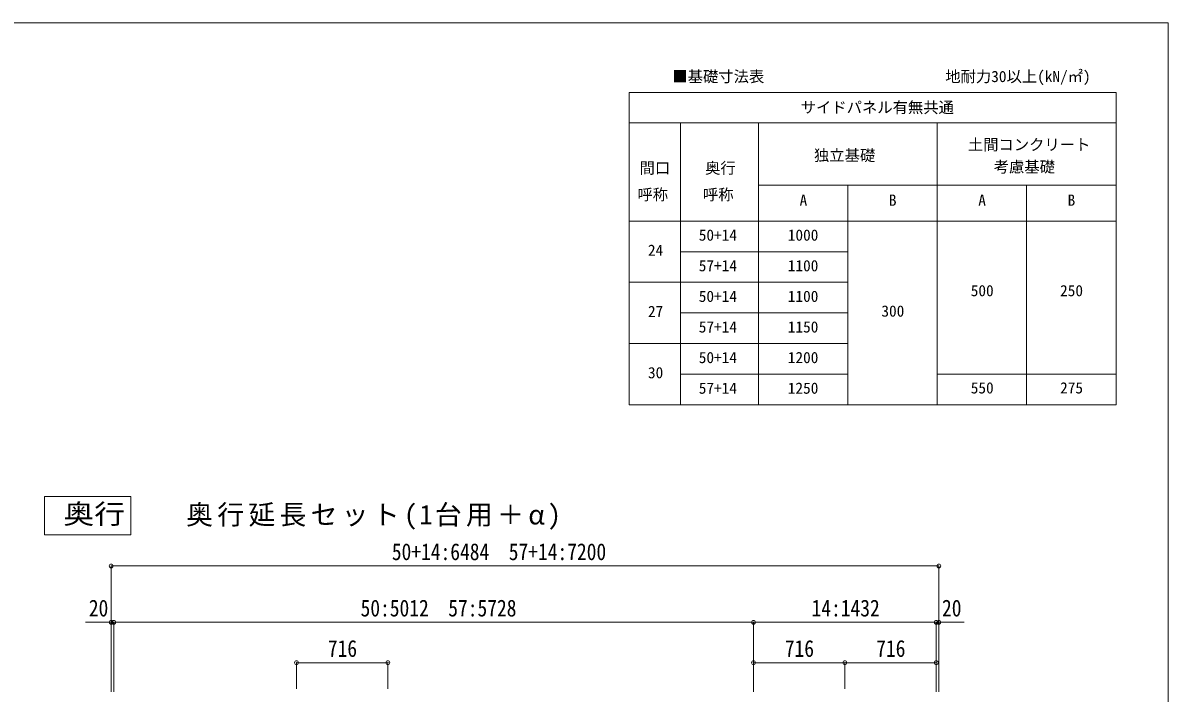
# Model space of a CAD drawing. Units: millimetres at full size, sheet at 1:30. Extents: x -8385 to 8479, y -5853 to 5787.
# Drawn here: x -917 to 8055, y 533 to 5787 of the extents above; entities that cross this region are included whole.
import ezdxf
from ezdxf.enums import TextEntityAlignment as Align

# ---------------------------------------------------------------- set-up
doc = ezdxf.new("R2010")
doc.units = ezdxf.units.MM
doc.header["$LTSCALE"] = 30
doc.header["$PDMODE"] = 32
doc.header["$PDSIZE"] = 30
for name, color, linetype, lineweight in [('0-1_本体', 4, 'Continuous', 9), ('0-6_OTH_LINE', 7, 'Continuous', 9), ('0-A_寸法', 6, 'Continuous', 9), ('F-0_240', 7, 'Continuous', 9)]:
    doc.layers.add(name, color=color, linetype=linetype, lineweight=lineweight)
doc.styles.add('ＭＳ ゴシック', font='')
doc.styles.get('ＭＳ ゴシック').set_extended_font_data('MS Gothic')

msp = doc.modelspace()

# ---------------------------------------------------------------- linework, layer by layer
at = {"layer": '0-1_本体', "color": 7, "lineweight": 18}
for p, q in [((3833.2, 5242.83), (3833.2, 2793.47)), ((3833.2, 5242.83), (7646.43, 5242.83)), ((3833.2, 5002.83), (7646.43, 5002.83)), ((4846.43, 5002.83), (4846.43, 2793.47)), ((4846.43, 4513.81), (7646.43, 4513.81)), ((3833.2, 4233.47), (7646.43, 4233.47)), ((4233.2, 3993.47), (5546.43, 3993.47)), ((3833.2, 3753.47), (5546.43, 3753.47)), ((4233.2, 3513.47), (5546.43, 3513.47)), ((3833.2, 3273.47), (5546.43, 3273.47)), ((4233.2, 3033.47), (5546.43, 3033.47)), ((6246.43, 3033.47), (7646.43, 3033.47)), ((3833.2, 2793.47), (7646.43, 2793.47))]:
    msp.add_line(p, q, dxfattribs=at)
at = {"layer": '0-1_本体', "color": 7}
for p, q in [((7646.43, 5242.83), (7646.43, 2793.47)), ((4233.2, 5002.83), (4233.2, 2793.47)), ((4846.43, 5002.83), (4846.43, 2793.47)), ((6246.43, 5002.83), (6246.43, 2793.47)), ((5546.43, 4513.81), (5546.43, 2793.47)), ((6946.43, 4513.81), (6946.43, 2793.47))]:
    msp.add_line(p, q, dxfattribs=at)
at = {"layer": '0-6_OTH_LINE', "color": 3}
msp.add_lwpolyline([(-748.77, 2074.35), (-72.36, 2074.35), (-72.36, 1774.85), (-748.77, 1774.85)], close=True, dxfattribs=at)
at = {"layer": '0-A_寸法'}
for p, q in [((-225.87, 1529.81), (-225.87, 542.45)), ((-225.87, 1529.81), (6258.13, 1529.81)), ((6258.13, 1529.81), (6258.13, 542.45)), ((-225.87, 1088.07), (-425.87, 1088.07)), ((-225.87, 1088.07), (-225.87, 542.45)), ((-205.87, 1088.07), (-225.87, 1088.07)), ((-205.87, 1088.07), (-205.87, 542.45)), ((-205.87, 1088.07), (-205.87, 542.45)), ((-205.87, 1088.07), (4806.13, 1088.07)), ((4806.13, 1088.07), (4806.13, 542.45)), ((4806.13, 1088.07), (4806.13, 542.45)), ((4806.13, 1088.07), (6238.13, 1088.07)), ((6238.13, 1088.07), (6238.13, 542.45)), ((6238.13, 1088.07), (6258.13, 1088.07)), ((6258.13, 1088.07), (6258.13, 542.45)), ((6258.13, 1088.07), (6458.13, 1088.07)), ((1226.13, 771.45), (1942.13, 771.45)), ((1226.13, 771.45), (1226.13, 567.27)), ((1942.13, 771.45), (1942.13, 567.27)), ((4806.13, 771.45), (5522.13, 771.45)), ((4806.13, 771.45), (4806.13, 567.27)), ((5522.13, 771.45), (6238.13, 771.45)), ((5522.13, 771.45), (5522.13, 567.27)), ((5522.13, 771.45), (5522.13, 567.27)), ((6238.13, 771.45), (6238.13, 567.27))]:
    msp.add_line(p, q, dxfattribs=at)
for p in [(-225.87, 1529.81), (6258.13, 1529.81), (-225.87, 1088.07), (-205.87, 1088.07), (4806.13, 1088.07), (6238.13, 1088.07), (6258.13, 1088.07), (1226.13, 771.45), (1942.13, 771.45), (4806.13, 771.45), (5522.13, 771.45), (5522.13, 771.45), (6238.13, 771.45)]:
    msp.add_point(p, dxfattribs=at)
at = {"layer": 'F-0_240', "color": 5}
for p, q in [((-8385.45, 5787.34), (8054.55, 5787.34)), ((8054.55, 5787.34), (8054.55, -5852.66))]:
    msp.add_line(p, q, dxfattribs=at)

# ---------------------------------------------------------------- texts
at = {"layer": '0-1_本体', "color": 7, "style": 'ＭＳ ゴシック'}
for s, p in [('■基礎寸法表', (4170.6, 5296.96)), ('地耐力30以上(kN/㎡)', (6308.77, 5296.96)), ('サイドパネル有無共通', (5176.49, 5054.66)), ('土間コンクリート', (6485.6, 4762.28)), ('独立基礎', (5279.97, 4678.71)), ('間口', (3914.16, 4578.93)), ('奥行', (4427.06, 4578.93)), ('考慮基礎', (6688.08, 4588.8)), ('呼称', (3897.34, 4371.23)), ('呼称', (4410.24, 4371.23)), ('A', (5167.46, 4327.07)), ('B', (5867.12, 4327.07)), ('A', (6567.46, 4327.07)), ('B', (7267.12, 4327.07)), ('50+14', (4377.68, 4053.47)), ('1000', (5075.17, 4053.47)), ('24', (3979.47, 3934.87)), ('57+14', (4377.68, 3813.47)), ('1100', (5075.17, 3813.47)), ('50+14', (4377.68, 3573.47)), ('1100', (5075.17, 3573.47)), ('500', (6508.45, 3617.91)), ('250', (7208.45, 3617.91)), ('27', (3979.47, 3454.87)), ('300', (5808.45, 3457.85)), ('57+14', (4377.68, 3333.47)), ('1150', (5075.17, 3333.47)), ('50+14', (4377.68, 3093.47)), ('1200', (5075.17, 3093.47)), ('30', (3979.47, 2974.87)), ('57+14', (4377.68, 2853.47)), ('1250', (5075.17, 2853.47)), ('550', (6508.45, 2855.59)), ('275', (7208.45, 2855.59))]:
    msp.add_text(s, height=87.98, dxfattribs=at).set_placement(p, align=Align.BOTTOM_LEFT)
at = {"layer": '0-6_OTH_LINE', "color": 2, "style": 'ＭＳ ゴシック', "width": 1.15}
msp.add_text('奥行', height=154, dxfattribs=at).set_placement((-600.28, 1813.97), align=Align.BOTTOM_LEFT)
at = {"layer": '0-6_OTH_LINE', "color": 2, "insert": (361.72, 1813.97), "char_height": 154, "attachment_point": 7, "style": 'ＭＳ ゴシック'}
msp.add_mtext('\\T1.16;奥行延長セット(1台用＋α)', dxfattribs=at)
at = {"layer": '0-A_寸法', "color": 7, "style": 'ＭＳ ゴシック', "width": 0.85}
for s, p in [('50+14:6484  57+14:7200', (1972.97, 1535.81)), ('20', (-400.87, 1094.07)), ('50:5012  57:5728', (1728.09, 1094.07)), ('14:1432', (5261.27, 1094.07)), ('20', (6283.13, 1094.07)), ('716', (1471.63, 777.45)), ('716', (5051.63, 777.45)), ('716', (5767.63, 777.45))]:
    msp.add_text(s, height=132, dxfattribs=at).set_placement(p, align=Align.BOTTOM_LEFT)

doc.saveas('drawing.dxf')
